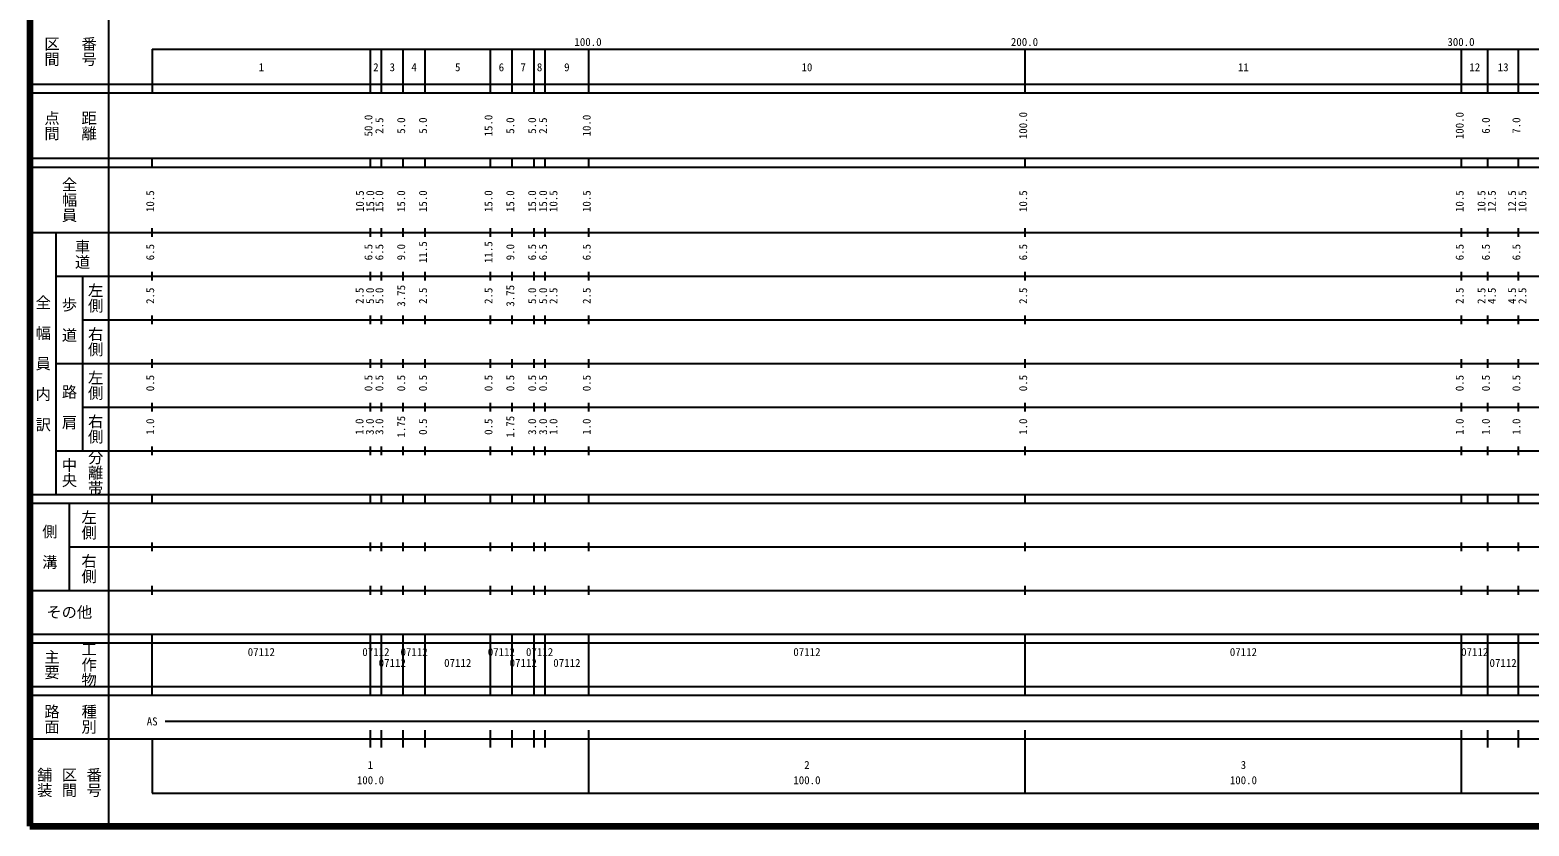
# Model space of a CAD drawing. Units: millimetres on the paper. Extents: x 40 to 680, y 20 to 380.
# Drawn here: x 40 to 383.4, y 20 to 202.4 of the extents above; entities that cross this region are included whole.
import ezdxf
from ezdxf.enums import TextEntityAlignment as Align

# ---------------------------------------------------------------- set-up
doc = ezdxf.new("R2010")
doc.units = ezdxf.units.MM
doc.layers.add('M-TTL', color=2, linetype='Continuous', lineweight=140)
doc.layers.add('M-TTL-BAND', color=7, linetype='Continuous', lineweight=25)
doc.styles.add('@ＭＳ ゴシック', font='')
doc.styles.add('ＭＳ ゴシック', font='')
doc.styles.get('@ＭＳ ゴシック').set_extended_font_data('@MS Gothic')
doc.styles.get('ＭＳ ゴシック').set_extended_font_data('MS Gothic')

msp = doc.modelspace()

# ---------------------------------------------------------------- linework, layer by layer
at = {"layer": 'M-TTL'}
for p, q in [((40, 380), (40, 20)), ((40, 20), (680, 20))]:
    msp.add_line(p, q, dxfattribs=at)
at = {"layer": 'M-TTL-BAND'}
for p, q in [((58, 370), (58, 20)), ((68, 198), (579, 198)), ((68, 198), (68, 188)), ((118, 188), (118, 198)), ((120.5, 188), (120.5, 198)), ((125.5, 188), (125.5, 198)), ((130.5, 188), (130.5, 198)), ((145.5, 188), (145.5, 198)), ((150.5, 188), (150.5, 198)), ((155.5, 188), (155.5, 198)), ((158, 188), (158, 198)), ((168, 188), (168, 198)), ((268, 188), (268, 198)), ((368, 188), (368, 198)), ((374, 188), (374, 198)), ((381, 188), (381, 198)), ((40, 190), (579, 190)), ((40, 188), (579, 188)), ((40, 173), (579, 173)), ((68, 171), (68, 173)), ((118, 171), (118, 173)), ((120.5, 171), (120.5, 173)), ((125.5, 171), (125.5, 173)), ((130.5, 171), (130.5, 173)), ((145.5, 171), (145.5, 173)), ((150.5, 171), (150.5, 173)), ((155.5, 171), (155.5, 173)), ((158, 171), (158, 173)), ((168, 171), (168, 173)), ((268, 171), (268, 173)), ((368, 171), (368, 173)), ((374, 171), (374, 173)), ((381, 171), (381, 173)), ((40, 171), (579, 171)), ((40, 156), (579, 156)), ((46, 96), (46, 156)), ((68, 155), (68, 157)), ((118, 155), (118, 157)), ((120.5, 155), (120.5, 157)), ((125.5, 155), (125.5, 157)), ((130.5, 155), (130.5, 157)), ((145.5, 155), (145.5, 157)), ((150.5, 155), (150.5, 157)), ((155.5, 155), (155.5, 157)), ((158, 155), (158, 157)), ((168, 155), (168, 157)), ((268, 155), (268, 157)), ((368, 155), (368, 157)), ((374, 155), (374, 157)), ((381, 155), (381, 157)), ((46, 146), (579, 146)), ((52, 146), (52, 106)), ((68, 145), (68, 147)), ((118, 145), (118, 147)), ((120.5, 145), (120.5, 147)), ((125.5, 145), (125.5, 147)), ((130.5, 145), (130.5, 147)), ((145.5, 145), (145.5, 147)), ((150.5, 145), (150.5, 147)), ((155.5, 145), (155.5, 147)), ((158, 145), (158, 147)), ((168, 145), (168, 147)), ((268, 145), (268, 147)), ((368, 145), (368, 147)), ((374, 145), (374, 147)), ((381, 145), (381, 147)), ((52, 136), (579, 136)), ((68, 135), (68, 137)), ((118, 135), (118, 137)), ((120.5, 135), (120.5, 137)), ((125.5, 135), (125.5, 137)), ((130.5, 135), (130.5, 137)), ((145.5, 135), (145.5, 137)), ((150.5, 135), (150.5, 137)), ((155.5, 135), (155.5, 137)), ((158, 135), (158, 137)), ((168, 135), (168, 137)), ((268, 135), (268, 137)), ((368, 135), (368, 137)), ((374, 135), (374, 137)), ((381, 135), (381, 137)), ((46, 126), (579, 126)), ((68, 125), (68, 127)), ((118, 125), (118, 127)), ((120.5, 125), (120.5, 127)), ((125.5, 125), (125.5, 127)), ((130.5, 125), (130.5, 127)), ((145.5, 125), (145.5, 127)), ((150.5, 125), (150.5, 127)), ((155.5, 125), (155.5, 127)), ((158, 125), (158, 127)), ((168, 125), (168, 127)), ((268, 125), (268, 127)), ((368, 125), (368, 127)), ((374, 125), (374, 127)), ((381, 125), (381, 127)), ((68, 115), (68, 117)), ((118, 115), (118, 117)), ((120.5, 115), (120.5, 117)), ((125.5, 115), (125.5, 117)), ((130.5, 115), (130.5, 117)), ((145.5, 115), (145.5, 117)), ((150.5, 115), (150.5, 117)), ((155.5, 115), (155.5, 117)), ((158, 115), (158, 117)), ((168, 115), (168, 117)), ((268, 115), (268, 117)), ((368, 115), (368, 117)), ((374, 115), (374, 117)), ((381, 115), (381, 117)), ((52, 116), (579, 116)), ((68, 105), (68, 107)), ((118, 105), (118, 107)), ((120.5, 105), (120.5, 107)), ((125.5, 105), (125.5, 107)), ((130.5, 105), (130.5, 107)), ((145.5, 105), (145.5, 107)), ((150.5, 105), (150.5, 107)), ((155.5, 105), (155.5, 107)), ((158, 105), (158, 107)), ((168, 105), (168, 107)), ((268, 105), (268, 107)), ((368, 105), (368, 107)), ((374, 105), (374, 107)), ((381, 105), (381, 107)), ((46, 106), (579, 106)), ((40, 96), (579, 96)), ((40, 94), (579, 94)), ((49, 94), (49, 74)), ((68, 94), (68, 96)), ((118, 94), (118, 96)), ((120.5, 94), (120.5, 96)), ((125.5, 94), (125.5, 96)), ((130.5, 94), (130.5, 96)), ((145.5, 94), (145.5, 96)), ((150.5, 94), (150.5, 96)), ((155.5, 94), (155.5, 96)), ((158, 94), (158, 96)), ((168, 94), (168, 96)), ((268, 94), (268, 96)), ((368, 94), (368, 96)), ((374, 94), (374, 96)), ((381, 94), (381, 96)), ((49, 84), (579, 84)), ((68, 83), (68, 85)), ((118, 83), (118, 85)), ((120.5, 83), (120.5, 85)), ((125.5, 83), (125.5, 85)), ((130.5, 83), (130.5, 85)), ((145.5, 83), (145.5, 85)), ((150.5, 83), (150.5, 85)), ((155.5, 83), (155.5, 85)), ((158, 83), (158, 85)), ((168, 83), (168, 85)), ((268, 83), (268, 85)), ((368, 83), (368, 85)), ((374, 83), (374, 85)), ((381, 83), (381, 85)), ((40, 74), (579, 74)), ((68, 73), (68, 75)), ((118, 73), (118, 75)), ((120.5, 73), (120.5, 75)), ((125.5, 73), (125.5, 75)), ((130.5, 73), (130.5, 75)), ((145.5, 73), (145.5, 75)), ((150.5, 73), (150.5, 75)), ((155.5, 73), (155.5, 75)), ((158, 73), (158, 75)), ((168, 73), (168, 75)), ((268, 73), (268, 75)), ((368, 73), (368, 75)), ((374, 73), (374, 75)), ((381, 73), (381, 75)), ((40, 64), (579, 64)), ((40, 62), (579, 62)), ((68, 62), (68, 64)), ((68, 52), (68, 62)), ((118, 62), (118, 64)), ((118, 52), (118, 62)), ((120.5, 62), (120.5, 64)), ((120.5, 52), (120.5, 62)), ((125.5, 62), (125.5, 64)), ((125.5, 52), (125.5, 62)), ((130.5, 62), (130.5, 64)), ((130.5, 52), (130.5, 62)), ((145.5, 62), (145.5, 64)), ((145.5, 52), (145.5, 62)), ((150.5, 62), (150.5, 64)), ((150.5, 52), (150.5, 62)), ((155.5, 62), (155.5, 64)), ((155.5, 52), (155.5, 62)), ((158, 62), (158, 64)), ((158, 52), (158, 62)), ((168, 62), (168, 64)), ((168, 52), (168, 62)), ((268, 62), (268, 64)), ((268, 52), (268, 62)), ((368, 62), (368, 64)), ((368, 52), (368, 62)), ((374, 62), (374, 64)), ((374, 52), (374, 62)), ((381, 62), (381, 64)), ((381, 52), (381, 62)), ((40, 52), (579, 52)), ((68, 50), (68, 52)), ((118, 50), (118, 52)), ((120.5, 50), (120.5, 52)), ((125.5, 50), (125.5, 52)), ((130.5, 50), (130.5, 52)), ((145.5, 50), (145.5, 52)), ((150.5, 50), (150.5, 52)), ((155.5, 50), (155.5, 52)), ((158, 50), (158, 52)), ((168, 50), (168, 52)), ((268, 50), (268, 52)), ((368, 50), (368, 52)), ((374, 50), (374, 52)), ((381, 50), (381, 52)), ((40, 50), (579, 50)), ((71, 44), (565, 44)), ((118, 38), (118, 42)), ((120.5, 38), (120.5, 42)), ((125.5, 38), (125.5, 42)), ((130.5, 38), (130.5, 42)), ((145.5, 38), (145.5, 42)), ((150.5, 38), (150.5, 42)), ((155.5, 38), (155.5, 42)), ((158, 38), (158, 42)), ((168, 27.5), (168, 42)), ((268, 27.5), (268, 42)), ((368, 27.5), (368, 42)), ((374, 38), (374, 42)), ((381, 38), (381, 42)), ((40, 40), (579, 40)), ((68, 40), (68, 27.5)), ((68, 27.5), (579, 27.5))]:
    msp.add_line(p, q, dxfattribs=at)

# ---------------------------------------------------------------- texts
at = {"layer": 'M-TTL-BAND', "style": '@ＭＳ ゴシック'}
for s, p in [('区間', (45, 197.5)), ('番号', (53.5, 197.5)), ('点間', (45, 180.5)), ('距離', (53.5, 180.5)), ('全幅員', (49, 163.5)), ('車道', (52, 151)), ('左側', (55, 141)), ('全\u3000幅\u3000員\u3000内\u3000訳', (43, 126)), ('歩\u3000道', (49, 136)), ('右側', (55, 131)), ('左側', (55, 121)), ('路\u3000肩', (49, 116)), ('右側', (55, 111)), ('中央', (49, 101)), ('分離帯', (55, 101)), ('左側', (53.5, 89)), ('側\u3000溝', (44.5, 84)), ('右側', (53.5, 79)), ('主要', (45, 57)), ('工作物', (53.5, 57)), ('路面', (45, 44.5)), ('種別', (53.5, 44.5)), ('舗装', (43.333, 30)), ('区間', (49, 30)), ('番号', (54.667, 30))]:
    msp.add_text(s, height=2.566, rotation=270, dxfattribs=at).set_placement(p, align=Align.MIDDLE_CENTER)
at = {"layer": 'M-TTL-BAND', "style": 'ＭＳ ゴシック'}
for s, p in [('100.0', (167.844, 198.195)), ('200.0', (267.844, 198.195)), ('300.0', (367.844, 198.195)), ('1', (93, 192.405)), ('2', (119.25, 192.405)), ('3', (123, 192.405)), ('4', (128, 192.405)), ('5', (138, 192.405)), ('6', (148, 192.405)), ('7', (153, 192.405)), ('8', (156.75, 192.405)), ('9', (163, 192.405)), ('10', (218, 192.405)), ('11', (318, 192.405)), ('12', (371, 192.405)), ('13', (377.5, 192.405)), ('07112', (93, 58.405)), ('07112', (119.25, 58.405)), ('07112', (128, 58.405)), ('07112', (148, 58.405)), ('07112', (156.75, 58.405)), ('07112', (218, 58.405)), ('07112', (318, 58.405)), ('07112', (371, 58.405)), ('07112', (123, 55.905)), ('07112', (138, 55.905)), ('07112', (153, 55.905)), ('07112', (163, 55.905)), ('07112', (377.5, 55.905)), ('AS', (68, 42.5)), ('1', (118, 32.523)), ('2', (218, 32.523)), ('3', (318, 32.523)), ('100.0', (118, 29.033)), ('100.0', (218, 29.033)), ('100.0', (318, 29.033))]:
    msp.add_text(s, height=1.833, dxfattribs=at).set_placement(p, align=Align.BOTTOM_CENTER)
for s, p in [('50.0', (119, 180.5)), ('2.5', (121.5, 180.5)), ('5.0', (126.5, 180.5)), ('5.0', (131.5, 180.5)), ('15.0', (146.5, 180.5)), ('5.0', (151.5, 180.5)), ('5.0', (156.5, 180.5)), ('2.5', (159, 180.5)), ('10.0', (169, 180.5)), ('100.0', (269, 180.5)), ('100.0', (369, 180.5)), ('6.0', (375, 180.5)), ('7.0', (382, 180.5)), ('10.5', (69, 163.174)), ('10.5', (117.041, 163.174)), ('15.0', (119.411, 163.174)), ('15.0', (121.5, 163.174)), ('15.0', (126.5, 163.174)), ('15.0', (131.5, 163.174)), ('15.0', (146.5, 163.174)), ('15.0', (151.5, 163.174)), ('15.0', (156.5, 163.174)), ('15.0', (159.013, 163.174)), ('10.5', (161.383, 163.174)), ('10.5', (169, 163.174)), ('10.5', (269, 163.174)), ('10.5', (369, 163.174)), ('10.5', (374, 163.174)), ('12.5', (376.37, 163.174)), ('12.5', (381, 163.174)), ('10.5', (383.37, 163.174)), ('6.5', (69, 151.5)), ('6.5', (119, 151.5)), ('6.5', (121.5, 151.5)), ('9.0', (126.5, 151.5)), ('11.5', (131.5, 151.5)), ('11.5', (146.5, 151.5)), ('9.0', (151.5, 151.5)), ('6.5', (156.5, 151.5)), ('6.5', (159, 151.5)), ('6.5', (169, 151.5)), ('6.5', (269, 151.5)), ('6.5', (369, 151.5)), ('6.5', (375, 151.5)), ('6.5', (382, 151.5)), ('2.5', (69, 141.5)), ('2.5', (116.984, 141.5)), ('5.0', (119.354, 141.5)), ('5.0', (121.5, 141.5)), ('3.75', (126.5, 141.5)), ('2.5', (131.5, 141.5)), ('2.5', (146.5, 141.5)), ('3.75', (151.5, 141.5)), ('5.0', (156.5, 141.5)), ('5.0', (159.013, 141.5)), ('2.5', (161.383, 141.5)), ('2.5', (169, 141.5)), ('2.5', (269, 141.5)), ('2.5', (369, 141.5)), ('2.5', (374, 141.5)), ('4.5', (376.37, 141.5)), ('4.5', (381, 141.5)), ('2.5', (383.37, 141.5)), ('0.5', (69, 121.5)), ('0.5', (119, 121.5)), ('0.5', (121.5, 121.5)), ('0.5', (126.5, 121.5)), ('0.5', (131.5, 121.5)), ('0.5', (146.5, 121.5)), ('0.5', (151.5, 121.5)), ('0.5', (156.5, 121.5)), ('0.5', (159, 121.5)), ('0.5', (169, 121.5)), ('0.5', (269, 121.5)), ('0.5', (369, 121.5)), ('0.5', (375, 121.5)), ('0.5', (382, 121.5)), ('1.75', (126.5, 111.5)), ('1.75', (151.5, 111.5)), ('1.0', (69, 111.5)), ('1.0', (116.952, 111.5)), ('3.0', (119.322, 111.5)), ('3.0', (121.5, 111.5)), ('0.5', (131.5, 111.5)), ('0.5', (146.5, 111.5)), ('3.0', (156.5, 111.5)), ('3.0', (159.013, 111.5)), ('1.0', (161.383, 111.5)), ('1.0', (169, 111.5)), ('1.0', (269, 111.5)), ('1.0', (369, 111.5)), ('1.0', (375, 111.5)), ('1.0', (382, 111.5))]:
    msp.add_text(s, height=1.833, rotation=90, dxfattribs=at).set_placement(p, align=Align.BOTTOM_CENTER)
msp.add_text('その他', height=2.566, dxfattribs=at).set_placement((49, 69), align=Align.MIDDLE_CENTER)

doc.saveas('drawing.dxf')
